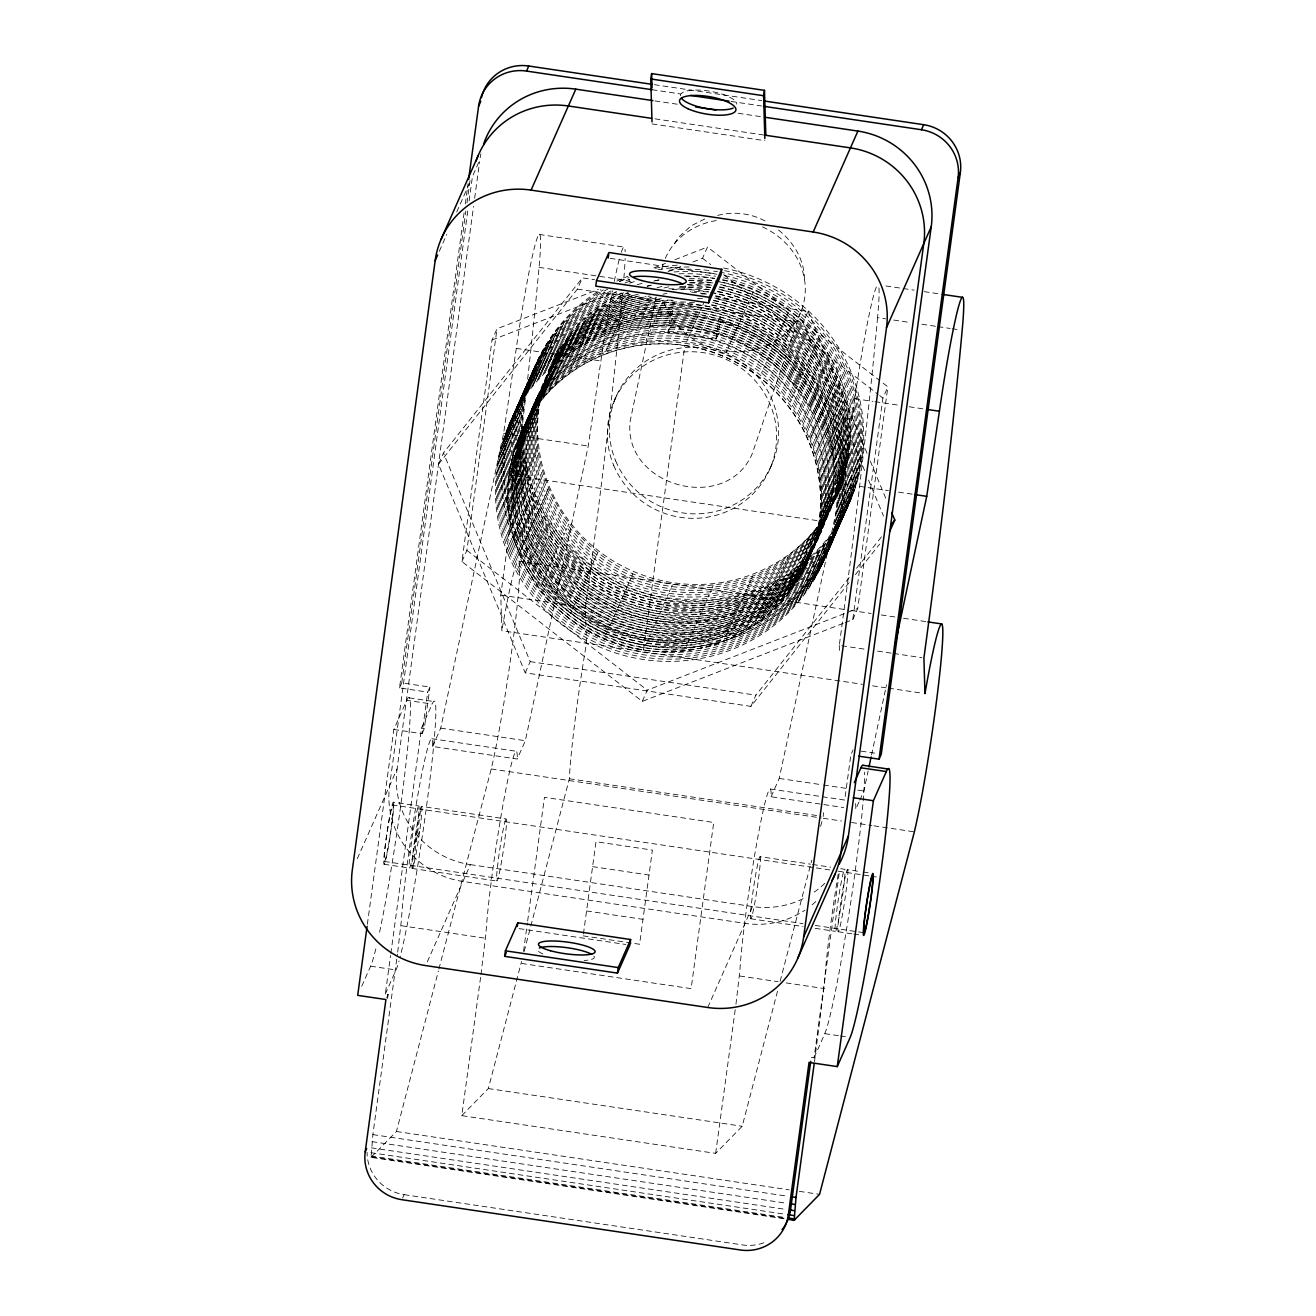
<?xml version="1.0" encoding="UTF-8"?>
<svg xmlns="http://www.w3.org/2000/svg" width="1316" height="1316" viewBox="0 0 1316 1316"><rect width="100%" height="100%" fill="white"/><g stroke="black" fill="none" stroke-linecap="round" stroke-linejoin="round"><path stroke-width="0.75" stroke-dasharray="5 3.75" d="M511.036 510.509L511.118 470.338L521.745 431.73L543.228 395.063C596.214 329.132 696.148 319.689 762.556 370.816C828.669 422.535 843.194 520.396 791.048 587.166L790.044 589.42C746.797 643.08 669.17 661.01 606.018 634.427C555.977 612.055 519.195 564.877 511.036 510.509L512.039 508.272L512.105 468.085L522.748 429.477L543.228 395.063M513.026 506.018L513.092 465.848L523.735 427.239L545.202 390.589C598.204 324.641 698.138 315.198 764.547 366.341C830.659 418.06 845.185 515.905 793.022 582.692L792.035 584.929C748.788 638.589 671.16 656.519 608.008 629.936C557.951 607.564 521.185 560.386 513.026 506.018L514.013 503.781L514.095 463.594L524.739 424.986L545.202 390.589M515.017 501.544L515.082 461.357L525.726 422.749L547.193 386.098C600.178 320.166 700.128 310.708 766.537 361.851C832.65 413.569 847.175 511.414 795.012 578.201L794.025 580.438C750.778 634.098 673.134 652.029 609.999 625.445C559.942 603.073 523.176 555.911 515.017 501.544L516.004 499.29L516.086 459.12L526.713 420.511L547.193 386.098M517.007 497.053L517.073 456.866L527.716 418.258L549.183 381.607C602.169 315.675 702.119 306.217 768.528 357.36C834.64 409.079 849.165 506.94 797.003 573.71L796.015 575.947C752.768 629.624 675.124 647.554 611.989 620.971C561.932 598.599 525.166 551.42 517.007 497.053L517.994 494.8L518.076 454.629L528.703 416.021L549.183 381.607M518.998 492.562L519.063 452.391L529.706 413.783L551.174 377.116C604.159 311.185 704.109 301.742 770.518 352.869C836.614 404.588 851.139 502.449 798.993 569.219L798.006 571.473C754.759 625.133 677.115 643.063 613.98 616.48C563.922 594.108 527.157 546.93 518.998 492.562L519.985 490.325L520.067 450.138L530.693 411.53L551.174 377.116M520.971 488.072L521.054 447.901L531.697 409.292L553.164 372.642C606.15 306.694 706.083 297.251 772.508 348.395C838.605 400.113 853.13 497.958 800.983 564.745L799.98 566.982C756.749 620.642 679.105 638.573 615.97 611.989C565.913 589.617 529.147 542.439 520.971 488.072L521.975 485.834L522.041 445.647L532.684 407.039L553.164 372.642M522.962 483.597L523.044 443.41L533.687 404.802L555.155 368.151C608.14 302.219 708.074 292.761 774.499 343.904C840.595 395.623 855.12 493.467 802.974 560.254L801.97 562.491C758.723 616.151 681.096 634.082 617.961 607.499C567.903 585.126 531.121 537.964 522.962 483.597L523.965 481.343L524.031 441.173L534.674 402.564L555.155 368.151M524.952 479.106L525.035 438.919L535.661 400.311L557.145 363.66C610.13 297.729 710.064 288.27 776.489 339.413C842.585 391.132 857.111 488.993 804.964 555.763L803.961 558C760.714 611.677 683.086 629.607 619.935 603.024C569.894 580.652 533.112 533.474 524.952 479.106L525.956 476.853L526.022 436.682L536.665 398.074L557.145 363.66M711.611 305.246C790.867 319.179 848.557 398.518 838.062 478.267L837.075 480.505C828.883 534.131 791.804 580.422 741.632 600.803C702.744 614.605 660.287 613.634 621.925 598.533C571.884 576.161 535.102 528.983 526.943 474.615C522.814 434.28 533.852 393.912 558.132 361.423L559.135 359.169C592.167 319.689 644.05 296.89 695.572 302.861M838.062 478.267C829.886 531.894 792.808 578.168 742.635 598.566C703.747 612.368 661.29 611.381 622.929 596.28C572.871 573.924 536.106 526.745 527.946 472.378C523.801 432.043 534.855 391.675 559.135 359.169M713.601 300.755C792.857 314.705 850.547 394.027 840.052 473.776L839.049 476.014C830.873 529.641 793.795 575.931 743.622 596.312C704.734 610.114 662.277 609.144 623.916 594.042C573.858 571.67 537.092 524.492 528.933 470.125C524.804 429.789 535.842 389.437 560.123 356.932L561.11 354.695L590.045 326.829L625.429 307.401L664.893 297.761M840.052 473.776C831.876 527.403 794.798 573.694 744.609 594.075C705.738 607.877 663.264 606.89 624.919 591.805C574.862 569.433 538.096 522.255 529.92 467.887C525.791 427.552 536.846 387.184 561.11 354.695M715.591 296.281C794.848 310.214 852.538 389.552 842.043 469.286L841.039 471.523C832.864 525.166 795.785 571.44 745.613 591.822C706.725 605.64 664.267 604.653 625.906 589.552C575.849 567.18 539.083 520.017 530.924 465.65C526.795 425.315 537.833 384.946 562.113 352.441L563.1 350.204L592.019 322.338L627.419 302.927L651.091 297.136M842.043 469.286C833.851 522.913 796.789 569.203 746.6 589.584C707.728 603.386 665.254 602.415 626.91 587.314C576.852 564.942 540.07 517.764 531.911 463.397C527.782 423.061 538.836 382.709 563.1 350.204M717.582 291.79C796.838 305.723 854.528 385.062 844.033 464.795L843.03 467.048C834.854 520.675 797.776 566.966 747.603 587.347C708.715 601.149 666.258 600.162 627.896 585.077C577.839 562.705 541.073 515.527 532.914 461.159C528.785 420.824 539.823 380.456 564.103 347.967L565.09 345.713L594.01 317.847L629.41 298.436L639.28 296.018M844.033 464.795C835.841 518.438 798.763 564.712 748.59 585.094C709.702 598.912 667.245 597.925 628.884 582.824C578.843 560.452 542.06 513.289 533.901 458.906C529.772 418.587 540.81 378.218 565.09 345.713M719.572 287.299C798.828 301.249 856.519 380.571 846.007 460.32L845.02 462.558C836.844 516.185 799.766 562.475 749.594 582.856C710.706 596.658 668.248 595.687 629.887 580.586C579.83 558.214 543.064 511.036 534.905 456.668C530.759 416.333 541.814 375.965 566.094 343.476L567.081 341.222L596 313.373L629.624 294.916M846.007 460.32C837.831 513.947 800.753 560.221 750.581 580.619C711.693 594.421 669.235 593.434 630.874 578.333C580.817 555.977 544.051 508.799 535.892 454.431C531.763 414.096 542.801 373.728 567.081 341.222M616.398 292.037A171.409 167.395 23.9 0 0 562.277 558.872A171.409 167.395 23.9 0 0 837.387 528.456A171.409 167.395 23.9 0 0 715.591 281.081C797.66 294.142 858.739 372.839 847.998 455.83L847.01 458.067C838.835 511.694 801.757 557.984 751.568 578.366C712.696 592.167 670.222 591.197 631.877 576.095C581.82 553.723 545.054 506.545 536.879 452.178C532.75 411.842 543.804 371.49 568.068 338.985L569.071 336.748L597.99 308.882L628.077 292.382M847.998 455.83C839.822 509.457 802.744 555.747 752.571 576.128C713.683 589.93 671.226 588.943 632.864 573.858C582.807 551.486 546.041 504.308 537.882 449.94C533.753 409.605 544.791 369.237 569.071 336.748M790.044 589.42C842.207 522.633 827.682 424.788 761.569 373.07C695.161 321.926 595.21 331.385 542.225 397.317M792.035 584.929C844.181 518.159 829.656 420.298 763.56 368.579C697.135 317.436 597.201 326.894 544.215 392.826M794.025 580.438C846.172 513.668 831.646 415.807 765.55 364.088C699.125 312.961 599.191 322.404 546.206 388.335M796.015 575.947C848.162 509.177 833.637 411.316 767.541 359.597C701.115 308.47 601.182 317.913 548.196 383.861M798.006 571.473C850.152 504.686 835.627 406.841 769.515 355.123C703.106 303.98 603.172 313.438 550.187 379.37M799.98 566.982C852.143 500.212 837.618 402.351 771.505 350.632C705.096 299.489 605.163 308.947 552.161 374.879M801.97 562.491C854.133 495.721 839.608 397.86 773.495 346.141C707.087 295.014 607.137 304.457 554.151 370.388M803.961 558C836.992 514.951 844.675 456.126 824.655 405.805C807.695 368.167 777.608 338.163 740.168 320.89L741.155 318.653M837.075 480.505C845.826 412.122 805.047 343.641 742.158 316.416C679.007 289.833 601.379 307.763 558.132 361.423M839.049 476.014C849.56 396.281 791.87 316.942 712.614 303.009M841.039 471.523C851.551 391.79 793.861 312.451 714.588 298.518M843.03 467.048C853.689 386.411 794.716 306.941 714.621 293.468M845.02 462.558C855.515 382.824 797.841 303.486 718.569 289.553M847.01 458.067C857.506 378.334 799.815 298.995 720.559 285.062M784.073 1218.748L371.063 1157.389L372.872 1134.606L397.432 954.116M397.695 952.093L401.446 919.868A99.983 5.84 -81.5 0 1 418.027 793.992A99.983 5.84 -81.5 0 1 432.668 743.672L432.602 746.468L517.221 759.036L525.347 740.711L588.236 446.042L600.902 360.962A105.806 6.185 -81.5 0 1 612.45 290.737M480.982 974.58L486.065 932.435A99.983 5.84 -81.5 0 1 502.663 806.576A99.983 5.84 -81.5 0 1 517.303 756.239L517.221 759.036M735.957 1004.24L739.937 970.155A99.983 5.84 -81.5 0 1 756.535 844.296A99.983 5.84 -81.5 0 1 771.176 793.959L771.094 796.756L843.638 807.53M814.489 1061.601L824.573 982.723A99.983 5.84 -81.5 0 1 838.457 872.607M524.163 951.517L569.351 778.759L569.91 769.186A116.68 6.827 -81.5 0 1 586.459 643.31L585.406 607.679A692.71 40.5 -81.5 0 0 622.435 293.353M823.224 816.479L823.454 812.646M367.361 924.309L393.846 729.475L406.776 700.309L432.158 704.076A137.127 8.011 -81.5 0 1 428.49 791.311A137.127 8.011 -81.5 0 1 400.146 956.847M399.505 687.923L401.742 682.872L429.937 687.067L427.716 692.117L399.505 687.923L464.203 212.057M465.305 203.931L468.068 183.598M401.742 682.872L465.88 211.086M466.983 202.944L470.026 180.572M467.756 211.021L389.602 785.8A85.705 83.698 23.9 0 0 462.936 881.457L745.02 923.371A85.705 83.698 23.9 0 0 804.899 910.211M469.138 200.871L472.444 176.492L479.896 159.664M357.294 858.706L397.07 768.972L473.546 206.382M474.648 198.255L479.616 161.703M387.595 998.548L388.154 994.485L385.325 994.073L390.572 955.515M390.852 953.475L421.482 728.192L432.158 704.076M393.846 729.475L422.058 733.654L427.716 692.117M422.058 733.654L424.295 728.62L429.937 687.067M412.763 867.902L420.906 808.008M843.211 623.356L642.29 701.395L461.916 561.57L492.036 340.005L497.004 328.786L598.418 289.405M461.916 561.57L466.884 550.351L497.004 328.786M777.509 991.228L742.191 1126.266L715.657 1153.375L461.784 1115.655L480.702 976.587M523.521 951.336L527.371 922.977M527.65 920.937L544.462 797.332L713.716 822.467L691.114 988.645L521.86 963.493M583.432 933.965L595.984 841.714L652.391 850.087L639.592 944.263L633.555 943.358M715.97 339.38L718.552 320.314L720.79 315.264L718.207 334.33L715.97 339.38L668.002 332.241L670.601 313.192L672.838 308.141L652.654 307.763A171.409 167.395 23.9 0 0 523.044 549.496A171.409 167.395 23.9 0 0 800.325 590.687A171.409 167.395 23.9 0 0 740.266 320.775C677.033 294.439 599.422 312.155 556.142 365.914M668.002 332.241L670.239 327.207L672.838 308.141M643.458 650.055L684.846 345.647A156.999 153.33 23.9 0 0 519.54 554.003A156.999 153.33 23.9 0 0 788.054 593.894A156.999 153.33 23.9 0 0 684.846 345.647M715.657 1153.375L735.677 1006.247M845.119 622.616L852.784 619.639L882.904 398.074L887.872 386.871L881.375 381.821M852.784 619.639L857.752 608.436L887.872 386.871M845.185 796.525L850.827 754.989L853.064 749.939M811.281 1057.357L814.094 1057.784L839.476 871.06M432.602 746.468L440.712 728.143L503.6 433.457L516.283 348.395A105.806 6.185 -81.5 0 1 535.447 243.641A105.806 6.185 -81.5 0 1 539.05 267.362A692.71 40.5 -81.5 0 1 500.787 595.095L501.824 630.726L862.49 684.32M771.094 796.756L779.22 778.43L842.108 483.762L854.775 398.682A105.806 6.185 -81.5 0 1 877.821 284.75M656.174 296.988L630.183 420.988C622.402 486.278 725.774 514.408 752.078 454.102L800.391 312.928M859.792 800.177L863.839 791.015L868.132 770.962M871.554 754.923L886.523 684.764M371.063 1157.389L396.429 1131.497L438.392 971.027M438.902 969.053L491.23 768.972A114.196 6.679 -81.5 0 0 518.849 587.15A114.196 6.679 -81.5 0 0 501.824 630.726M461.784 1115.655L488.318 1088.546L521.564 961.453M780.108 981.292L811.791 860.17M820.625 826.399L822.187 820.444M439.314 251.274L446.766 234.445M456.701 212.008L470.783 180.226M849.05 582.675L750.91 706.379L525.249 672.854L438.491 464.203L443.476 452.984L582.396 277.873L594.585 279.683M508.502 426.071L509.489 423.818M510.493 421.581L511.48 419.343M512.483 417.09L513.47 414.853M514.457 412.599L515.461 410.362M516.448 408.125L517.451 405.871M518.438 403.634L519.442 401.396M520.429 399.143L521.416 396.906M522.419 394.652L523.406 392.415M524.41 390.178L525.397 387.924M526.4 385.687L527.387 383.45M528.39 381.196L529.377 378.959M530.364 376.705L531.368 374.468M532.355 372.231L533.358 369.977M534.345 367.74L535.349 365.503M514.77 412.533L517.007 407.483M438.491 464.203L577.411 289.092L582.396 277.873M519.754 436.205L549.578 368.908M527.913 418.143L532.881 406.924M511.118 470.338L512.105 468.085M513.092 465.848L514.095 463.594M515.082 461.357L516.086 459.12M517.073 456.866L518.076 454.629M519.063 452.391L520.067 450.138M521.054 447.901L522.041 445.647M523.044 443.41L524.031 441.173M525.035 438.919L526.022 436.682M527.025 434.445L528.012 432.191M528.999 429.954L530.003 427.7M530.99 425.463L531.993 423.226M532.98 420.972L533.983 418.735M534.97 416.498L535.957 414.244M536.961 412.007L537.948 409.769M571.144 369.451L572.147 367.213M573.134 364.96L574.138 362.723M575.125 360.485L576.128 358.232M577.115 355.994L578.102 353.741M579.106 351.504L580.093 349.266M581.096 347.013L582.083 344.776M583.087 342.538L584.074 340.285M585.061 338.048L586.064 335.794M587.051 333.557L588.055 331.319M560.123 356.932L589.042 329.066L590.045 326.829M562.113 352.441L591.032 324.591L592.019 322.338M564.103 347.967L593.023 320.101L594.01 317.847M566.094 343.476L595.013 315.61L596 313.373M568.068 338.985L597.003 311.119L597.99 308.882M526.943 474.615L527.946 472.378M528.933 470.125L529.92 467.887M530.924 465.65L531.911 463.397M532.914 461.159L533.901 458.906M534.905 456.668L535.892 454.431M536.879 452.178L537.882 449.94M606.544 350.04L607.531 347.786M608.535 345.549L609.522 343.295M610.525 341.058L611.512 338.821M612.516 336.567L613.503 334.33M614.49 332.093L615.493 329.839M616.48 327.602L617.484 325.348M618.471 323.111L619.474 320.874M620.461 318.62L621.465 316.383M622.452 314.146L623.439 311.892M589.042 329.066L624.442 309.655L625.429 307.401M591.032 324.591L626.432 305.164L627.419 302.927M593.023 320.101L628.423 300.673L629.41 298.436M595.013 315.61L630.397 296.199L631.4 293.945M521.531 549.529L522.534 547.275L512.039 508.272M523.521 545.038L524.525 542.784L514.013 503.781M525.512 540.547L526.499 538.31L516.004 499.29M527.502 536.056L528.489 533.819L517.994 494.8M529.493 531.582L530.48 529.328L519.985 490.325M531.483 527.091L532.47 524.837A157.114 153.446 23.9 0 1 698.089 316.284A157.114 153.446 23.9 0 1 801.378 564.729A157.114 153.446 23.9 0 1 532.667 524.804L521.975 485.834M533.457 522.6L534.461 520.363L523.965 481.343M535.447 518.109L536.451 515.872L525.956 476.853M537.438 513.635L538.441 511.381M539.428 509.144L540.415 506.89M541.419 504.653L542.406 502.416M543.409 500.162L544.396 497.925M545.4 495.688L546.387 493.434M547.374 491.197L548.377 488.943M414.178 843.605L419.639 831.268M613.848 401.676L615.839 397.185M646.008 340.383L646.995 338.146M647.982 335.893L648.985 333.655M649.972 331.402L650.976 329.164M651.963 326.927L652.966 324.674M653.953 322.436L654.94 320.199M655.944 317.946L656.931 315.708M657.934 313.455L658.921 311.218M659.925 308.98L660.912 306.727M661.915 304.49L662.902 302.252M361.736 986.243L370.635 966.191A137.127 8.011 -81.5 0 0 376.573 945.76M541.879 584.699L542.883 582.462L522.534 547.275M543.87 580.224L544.873 577.971L524.525 542.784M545.86 575.734L546.864 573.48L526.499 538.31M547.851 571.243L548.838 569.005L528.489 533.819M549.841 566.752L550.828 564.515L530.48 529.328M551.832 562.277L552.819 560.024L532.47 524.837M553.822 557.787L554.809 555.533L534.461 520.363M555.796 553.296L556.8 551.059L536.451 515.872M557.787 548.805L558.79 546.568M559.777 544.33L560.78 542.077M561.768 539.84L562.755 537.586M563.758 535.349L564.745 533.112M565.748 530.858L566.735 528.621M567.739 526.384L568.726 524.13M692.956 261.983L702.53 258.265L707.498 247.046L879.746 380.571M525.249 672.854L530.216 661.635L443.476 452.984M385.325 994.073L396.017 969.958A137.127 8.011 -81.5 0 0 399.028 960.96M386.657 997.857L388.154 994.485M686.837 341.157L687.824 338.919M688.811 336.666L689.814 334.429M690.801 332.191L691.805 329.938M692.792 327.7L693.795 325.447M694.782 323.21L695.769 320.972M696.773 318.719L697.76 316.482M698.763 314.244L699.75 311.991M700.754 309.754L701.741 307.5M702.728 305.263L703.731 303.025M570.7 613.667L571.703 611.414L542.883 582.462M572.69 609.176L573.694 606.939L544.873 577.971M574.681 604.686L575.668 602.448L546.864 573.48M576.671 600.195L577.658 597.957L548.838 569.005M578.662 595.72L579.649 593.467L550.828 564.515M580.652 591.229L581.639 588.992L552.819 560.024M582.626 586.739L583.63 584.501L554.809 555.533M584.617 582.264L585.62 580.011L556.8 551.059M586.607 577.773L587.61 575.52M588.597 573.283L589.584 571.045M590.588 568.792L591.575 566.554M592.578 564.317L593.565 562.064M594.569 559.826L595.556 557.573M596.543 555.336L597.546 553.098M427.305 961.848L470.388 864.628A85.705 83.698 23.9 0 1 397.07 768.972M726.251 352.31L727.238 350.056M728.241 347.819L729.229 345.582M730.232 343.328L731.219 341.091M732.206 338.837L733.209 336.6M734.196 334.363L735.2 332.109M736.187 329.872L737.19 327.635M738.177 325.381L739.164 323.144M742.158 316.416L743.145 314.162M744.149 311.925L745.136 309.688M746.123 307.434L747.126 305.197M748.113 302.943L749.117 300.706M750.104 298.469L751.107 296.215M752.094 293.978L753.081 291.741M606.018 634.427L607.021 632.173C670.157 658.773 747.801 640.826 791.048 587.166M608.008 629.936L609.012 627.699C672.147 654.282 749.791 636.352 793.022 582.692A157.114 153.446 23.9 0 0 689.847 334.182A157.114 153.446 23.9 0 0 524.426 542.718A157.114 153.446 23.9 0 0 793.137 582.643M609.999 625.445L611.002 623.208C674.137 649.791 751.765 631.861 795.012 578.201M611.989 620.971L612.976 618.717C676.128 645.301 753.755 627.37 797.003 573.71M613.98 616.48L614.967 614.227C678.118 640.826 755.746 622.879 798.993 569.219M615.97 611.989L616.957 609.752C680.092 636.335 757.736 618.405 800.983 564.745M617.961 607.499L618.948 605.261C682.083 631.845 759.727 613.914 802.974 560.254M619.935 603.024L620.938 600.77C684.073 627.354 761.717 609.423 804.964 555.763M621.925 598.533L622.929 596.28M623.916 594.042L624.919 591.805M625.906 589.552L626.91 587.314M627.896 585.077L628.884 582.824M629.887 580.586L630.874 578.333M631.877 576.095L632.864 573.858M761.569 373.07L762.556 370.816M763.56 368.579L764.547 366.341M765.55 364.088L766.537 361.851M767.541 359.597L768.528 357.36M769.515 355.123L770.518 352.869M771.505 350.632L772.508 348.395M773.495 346.141L774.499 343.904M775.486 341.666L776.489 339.413M777.476 337.176L778.463 334.922M779.467 332.685L780.454 330.448M781.457 328.194L782.444 325.957M783.448 323.72L784.435 321.466M785.422 319.229L786.425 316.975M787.412 314.738L788.416 312.501M645.449 645.564L646.436 643.327M647.439 641.089L648.426 638.836M649.413 636.599L650.417 634.361M651.404 632.108L652.407 629.87M653.394 627.617L654.397 625.38M655.384 623.142L656.371 620.889M657.375 618.652L658.362 616.414M659.365 614.161L660.352 611.924M661.356 609.67L662.343 607.433M663.33 605.195L664.333 602.942M665.32 600.705L666.324 598.467M667.311 596.214L668.314 593.977M669.301 591.723L670.288 589.486M671.292 587.249L672.279 584.995M402.614 1198.021L404.111 1194.648A42.852 41.849 23.9 0 1 367.065 1152.29M864.596 470.569L803.089 322.617L808.057 311.399L716.562 297.811M642.29 701.395L647.258 690.176L857.752 608.436M790.39 402.022L791.377 399.784M792.38 397.531L793.367 395.294M794.37 393.056L795.357 390.803M796.345 388.565L797.348 386.328M798.335 384.075L799.338 381.837M800.325 379.584L801.329 377.347M802.316 375.109L803.319 372.856M804.306 370.619L805.293 368.381M806.297 366.128L807.284 363.89M808.287 361.637L809.274 359.4M810.278 357.162L811.265 354.909M812.252 352.672L813.255 350.434M814.242 348.181L815.246 345.944M816.233 343.69L817.236 341.453M686.278 646.353L687.265 644.1M688.268 641.863L689.255 639.609M690.242 637.372L691.245 635.135M692.232 632.881L693.236 630.644M694.223 628.406L695.226 626.153M696.213 623.916L697.2 621.662M698.204 619.425L699.191 617.188M700.194 614.934L701.181 612.697M702.185 610.46L703.172 608.206M704.159 605.969L705.162 603.715M706.149 601.478L707.153 599.241M708.14 596.987L709.143 594.75M710.13 592.513L711.117 590.259M712.12 588.022L713.107 585.768M770.123 468.397L772.114 463.906M810.738 437.208L811.725 434.971M812.729 432.717L813.716 430.48M814.719 428.226L815.706 425.989M816.71 423.752L817.697 421.498M818.684 419.261L819.687 417.024M820.674 414.77L821.678 412.533M822.665 410.279L823.668 408.042M824.655 405.805L825.642 403.551M826.645 401.314L827.632 399.077M828.636 396.823L829.623 394.586M830.626 392.332L831.613 390.095M832.617 387.858L833.604 385.604M834.591 383.367L835.594 381.13M836.581 378.876L837.585 376.639M725.725 636.697L726.728 634.46M727.715 632.206L728.719 629.969M729.706 627.716L730.693 625.478M731.696 623.241L732.683 620.987M733.686 618.75L734.673 616.513M735.677 614.259L736.664 612.022M737.651 609.769L738.654 607.531M739.641 605.294L740.645 603.041M741.632 600.803L742.635 598.566M743.622 596.312L744.609 594.075M745.613 591.822L746.6 589.584M747.603 587.347L748.59 585.094M749.594 582.856L750.581 580.619M751.568 578.366L752.571 576.128M821.233 476.211L822.237 473.974M823.224 471.737L824.211 469.483M825.214 467.246L826.201 465.009M827.205 462.755L828.192 460.518M829.195 458.264L830.182 456.027M831.169 453.79L832.173 451.536M833.16 449.299L834.163 447.062M835.15 444.808L836.154 442.571M837.14 440.317L838.128 438.08M839.131 435.843L840.118 433.589M841.121 431.352L842.108 429.115M843.112 426.861L844.099 424.624M845.086 422.37L846.089 420.133M847.076 417.896L848.08 415.642M761.125 617.27L762.112 615.033M763.115 612.795L764.102 610.542M765.106 608.305L766.093 606.067M767.08 603.814L768.083 601.577M769.07 599.323L770.074 597.086M771.061 594.848L772.064 592.595M773.051 590.358L774.055 588.12M775.042 585.867L776.029 583.63M777.032 581.376L778.019 579.139M779.023 576.901L780.01 574.648M781.013 572.411L782 570.173M782.987 567.92L783.991 565.683M784.978 563.429L785.981 561.192M786.968 558.955L787.971 556.701M821.168 516.398L822.155 514.161M823.142 511.908L824.145 509.67M825.132 507.417L826.135 505.18M827.122 502.942L828.126 500.689M829.113 498.451L830.116 496.214M831.103 493.961L832.09 491.723M833.094 489.47L834.081 487.233M835.084 484.995L836.071 482.742M805.951 553.526L806.938 551.272M807.942 549.035L808.929 546.798M809.932 544.544L810.919 542.307M811.923 540.053L812.91 537.816M813.897 535.579L814.9 533.325M815.887 531.088L816.891 528.851M808.534 559.497L838.358 492.2M816.907 541.518L821.875 530.299M750.91 706.379L755.878 695.161L850.202 576.276M823.767 560.665L824.77 558.412M825.757 556.175L826.761 553.937M827.748 551.684L828.751 549.446M829.738 547.209L830.725 544.956M831.728 542.718L832.715 540.465M833.719 538.228L834.706 535.99M835.709 533.737L836.696 531.5M837.683 529.262L838.687 527.009M839.674 524.771L840.677 522.518M841.664 520.281L842.668 518.043M843.655 515.79L844.642 513.553M845.645 511.315L846.632 509.062M847.636 506.825L848.623 504.571M849.626 502.334L850.613 500.096M830.051 547.127L832.288 542.077M707.745 1007.497L752.472 906.543A85.705 83.698 23.9 0 0 805.441 897.512M858.97 802.003L855.729 809.324L855.795 806.543A99.983 5.84 -81.5 0 0 855.4 802.497M814.094 1057.784L824.787 1033.669A137.127 8.011 -81.5 0 0 849.708 909.126A137.127 8.011 -81.5 0 0 864.48 772.13M674.351 243.789L678.53 237.242L691.147 225.842L705.031 218.834M856.568 568.232L882.065 536.106M855.416 574.631L879.631 544.117M597.003 311.119L628.851 293.649M619.474 281.229L629.048 277.512M653.92 267.855L665.403 263.397M674.976 259.68L707.498 247.046M492.036 340.005L616.414 291.708M668.084 271.639L681.474 266.441M647.192 286.082L651.14 285.128M657.046 287.678L662.968 286.23M630.397 296.199L638.293 294.258M663.938 287.99L669.86 286.543M628.423 300.673L646.172 296.33M662.935 294.241L666.883 293.271M626.432 305.164L656.026 297.926M624.442 309.655L663.889 299.999L672.065 300.163M717.631 215.429C733.983 210.971 752.341 213.422 766.932 222.042M689.173 280.127L713.667 280.588M690.226 282.397L712.68 282.825M687.182 284.601L711.676 285.079M680.059 286.74L710.689 287.316M668.873 288.78L709.702 289.553L708.699 291.807L690.324 291.461M701.576 293.929L707.712 294.044M697.546 298.387L703.682 298.502M670.601 313.192L650.417 312.813A171.409 167.395 23.9 0 0 520.807 554.546A171.409 167.395 23.9 0 0 798.088 595.737A171.409 167.395 23.9 0 0 738.029 325.825L718.552 320.314M654.332 84.668L761.668 100.608M652.094 89.718L680.454 93.93M731.087 101.447L761.454 105.954M654.973 100.921L677.296 104.227M738.177 113.275L762.523 116.894M655.006 118.851L765.83 135.318M652.094 123.918L764.925 140.68M539.313 234.462L623.932 247.03M885.882 285.95L914.077 290.145M924.161 291.642L940.282 294.027M610.196 258.364L716.99 274.238M539.05 267.362L623.685 279.946A105.806 6.185 -81.5 0 0 625.149 258.446M878.94 287.957A105.806 6.185 -81.5 0 1 877.558 317.649L885.619 318.85M893.679 320.051L909.8 322.453M921.891 324.246L935.989 326.335M937.995 326.631L950.086 328.441M952.11 328.737L958.147 329.625M577.411 289.092L803.089 322.617M670.239 327.207L718.207 334.33M516.283 348.395L600.902 360.962M854.775 398.682L872.919 401.38M874.926 401.676L899.108 405.262M909.175 406.759L925.296 409.161M503.6 433.457L588.236 446.042M842.108 483.762L888.448 490.638M898.532 492.135L912.63 494.224M509.127 474.813L819.177 520.889M518.849 561.11L848.853 610.147M850.876 610.443L871.126 613.453M881.243 614.95L895.423 617.056M903.516 618.257L925.79 621.58M500.787 595.095L585.406 607.679M877.558 317.649A692.71 40.5 -81.5 0 1 839.279 645.399L865.467 649.281M877.558 651.091L891.672 653.18M893.679 653.476L921.891 657.671M872.574 685.817L886.671 687.906M888.695 688.202L922.944 693.302M530.216 661.635L755.878 695.161M861.125 751.14L877.246 753.525M409.243 697.875L434.642 701.642M440.712 728.143L525.347 740.711M779.22 778.43L821.529 784.714M823.553 785.027L847.734 788.613M857.802 790.11L863.839 791.015M421.482 728.192L424.295 728.62M431.895 738.72L516.514 751.304M770.386 789.024L844.938 800.095M569.351 778.759L821.184 816.167M491.23 768.972L821.233 817.993M823.257 818.305L841.483 821.003M851.6 822.516L871.85 825.527M873.873 825.823L914.357 831.844M393.418 802.217A31.42 1.842 -81.5 0 1 387.71 850.432A31.42 1.842 -81.5 0 1 384.996 847.093A31.42 1.842 -81.5 0 1 393.418 802.217L418.801 806.001A31.42 1.842 -81.5 0 1 413.092 854.199A31.42 1.842 -81.5 0 1 410.378 850.86A31.42 1.842 -81.5 0 1 418.801 806.001M421.614 806.412A31.42 1.842 -81.5 0 1 415.922 854.61A31.42 1.842 -81.5 0 1 413.191 851.288A31.42 1.842 -81.5 0 1 421.614 806.412L506.249 818.98A31.42 1.842 -81.5 0 1 500.541 867.195A31.42 1.842 -81.5 0 1 497.826 863.855A31.42 1.842 -81.5 0 1 506.249 818.98M760.122 856.7A31.42 1.842 -81.5 0 1 754.413 904.915A31.42 1.842 -81.5 0 1 751.699 901.575A31.42 1.842 -81.5 0 1 760.122 856.7L810.491 864.184M812.515 864.48L830.643 867.178M840.71 868.675L844.74 869.284A31.42 1.842 -81.5 0 1 839.049 917.482A31.42 1.842 -81.5 0 1 836.318 914.143A31.42 1.842 -81.5 0 1 844.74 869.284M847.57 869.695A31.42 1.842 -81.5 0 1 841.862 917.894A31.42 1.842 -81.5 0 1 839.147 914.571A31.42 1.842 -81.5 0 1 847.57 869.695L861.24 871.735M863.197 872.014L870.995 873.182M392.974 805.047A28.574 1.678 -81.5 0 1 387.792 848.869A28.574 1.678 -81.5 0 1 385.325 845.826A28.574 1.678 -81.5 0 1 392.974 805.047L829.853 869.942M837.979 871.159L876.275 876.999M592.595 866.635L649.002 875.025M470.388 864.628L752.472 906.543M384.42 861.454L803.007 923.635M815.196 925.444L863.97 932.699M383.992 864.267L409.375 868.034M412.204 868.461L496.823 881.029M750.696 918.749L803.089 926.53M815.18 928.339L835.331 931.333M838.144 931.744L851.814 933.784M853.771 934.064L859.628 934.936M586.574 910.952L642.981 919.341M583.185 935.873L631.532 943.062M519.08 928.602L625.857 944.477M401.281 925.724L485.917 938.292M739.789 976.011L778.069 981.703M786.129 982.904L824.408 988.596M370.635 966.191L396.017 969.958M824.787 1033.669L838.457 1035.692M840.414 1035.988L846.27 1036.86M488.318 1088.546L742.191 1126.266M396.429 1131.497L789.189 1189.845M799.305 1191.342L819.555 1194.352M372.872 1134.606L787.906 1196.277M371.984 1141.646L787.001 1203.301M371.309 1147.815L786.343 1209.47M370.931 1152.701L785.948 1214.355M370.849 1155.958L783.842 1217.333M371.589 1156.879L784.583 1218.238M404.111 1194.648L742.602 1244.936A42.852 41.849 23.9 0 0 764.514 1242.518M585.62 580.011L620.938 600.77M583.63 584.501L618.948 605.261M581.639 588.992L616.957 609.752M579.649 593.467L614.967 614.227M577.658 597.957L612.976 618.717M575.668 602.448L611.002 623.208M573.694 606.939L609.012 627.699M571.703 611.414L607.021 632.173M702.53 258.265L710.656 264.565M723.652 274.633L878.019 394.306M879.647 395.557L882.904 398.074M466.884 550.351L647.258 690.176M778.562 230.07C793.384 241.914 804.454 259.844 804.438 279.14M808.057 311.399L867.195 453.658M870.353 461.242L886.918 501.067M868.544 480.044L883.53 516.086M839.279 645.399L839.46 651.338M480.192 157.706A85.705 83.698 23.9 0 1 480.916 153.791M815.854 901.526A85.705 83.698 23.9 0 1 811.314 905.49M824.754 883.316A85.705 83.698 23.9 0 1 812.35 893.383M406.776 700.309A137.127 8.011 -81.5 0 1 404.9 772.837A137.127 8.011 -81.5 0 1 379.008 934.919M621.251 252.31A105.806 6.185 -81.5 0 1 625.149 251.701M614.276 281.41A105.806 6.185 -81.5 0 1 620.083 256.209M762.507 226.911A72.956 65.603 15.4 0 1 780.026 338.163A72.956 65.603 15.4 0 1 662.984 299.851M661.734 269.352A72.956 65.603 15.4 0 1 663.248 263.809M665.254 258.462A72.956 65.603 15.4 0 1 718.026 220.298M719.572 272.099A171.409 167.395 23.9 0 1 843.556 515.379A171.409 167.395 23.9 0 1 572.937 556.668A171.409 167.395 23.9 0 1 607.663 289.175M625.923 280.801A171.409 167.395 23.9 0 1 629.673 279.387M669.005 270.257A171.409 167.395 23.9 0 1 711.578 270.816M713.585 271.112A171.409 167.395 23.9 0 1 717.565 271.754M724.557 275.554A171.409 167.395 23.9 0 1 840.694 521.136A171.409 167.395 23.9 0 1 570.486 557.49A171.409 167.395 23.9 0 1 606.66 291.412M624.935 283.039A171.409 167.395 23.9 0 1 632.47 280.308M674.022 271.951A171.409 167.395 23.9 0 1 716.578 273.991M723.553 267.987A171.409 167.395 23.9 0 1 846.451 509.095A171.409 167.395 23.9 0 1 579.435 556.339A171.409 167.395 23.9 0 1 600.886 289.701M616.859 281.065A171.409 167.395 23.9 0 1 627.913 276.311M655.023 268.299A171.409 167.395 23.9 0 1 679.023 265.075M724.557 270.635A171.409 167.395 23.9 0 1 844.247 513.701A171.409 167.395 23.9 0 1 575.931 556.29A171.409 167.395 23.9 0 1 603.353 289.882M619.523 281.624A171.409 167.395 23.9 0 1 626.926 278.548M658.016 269.764A171.409 167.395 23.9 0 1 690.242 266.984M722.698 279.749A156.999 153.33 23.9 0 1 832.255 504.818A156.999 153.33 23.9 0 1 583.169 537.273A156.999 153.33 23.9 0 1 621.432 292.942M653.772 281.114A156.999 153.33 23.9 0 1 659.76 279.765M686.031 276.689A156.999 153.33 23.9 0 1 714.67 278.35M723.57 277.808A171.409 167.395 23.9 0 1 838.72 525.133A171.409 167.395 23.9 0 1 566.604 556.832A171.409 167.395 23.9 0 1 611.068 290.902M629.574 283.203A171.409 167.395 23.9 0 1 635.332 281.328M679.105 273.843A171.409 167.395 23.9 0 1 715.575 276.228M722.566 280.045A171.409 167.395 23.9 0 1 837.075 528.522A171.409 167.395 23.9 0 1 563.741 557.112A171.409 167.395 23.9 0 1 613.717 291.428M684.221 275.949A171.409 167.395 23.9 0 1 714.588 278.482M637.224 284.667A171.409 167.395 23.9 0 1 643.113 283.104M655.055 280.637A171.409 167.395 23.9 0 1 659.036 279.995M689.37 278.268A171.409 167.395 23.9 0 1 713.585 280.719M720.576 284.536A171.409 167.395 23.9 0 1 833.752 535.299A171.409 167.395 23.9 0 1 558.116 557.622A171.409 167.395 23.9 0 1 619.096 292.744M688.367 280.505A171.409 167.395 23.9 0 1 712.598 282.956M719.589 286.773A171.409 167.395 23.9 0 1 831.745 539.231A171.409 167.395 23.9 0 1 554.48 556.816A171.409 167.395 23.9 0 1 623.702 292.859M647.077 286.246A171.409 167.395 23.9 0 1 651.058 285.473M689.42 282.825A171.409 167.395 23.9 0 1 711.611 285.21M718.602 289.01A171.409 167.395 23.9 0 1 829.705 543.163A171.409 167.395 23.9 0 1 550.91 555.928A171.409 167.395 23.9 0 1 628.423 293.139M688.416 285.079A171.409 167.395 23.9 0 1 710.607 287.447M717.598 291.264A171.409 167.395 23.9 0 1 827.994 546.535A171.409 167.395 23.9 0 1 548.229 556.059A171.409 167.395 23.9 0 1 631.302 294.192M679.253 287.168A171.409 167.395 23.9 0 1 709.62 289.685M710.624 292.284A171.409 167.395 23.9 0 1 827.698 547.67A171.409 167.395 23.9 0 1 545.169 555.582A171.409 167.395 23.9 0 1 638.145 294.323M672.147 289.536A171.409 167.395 23.9 0 1 708.617 291.938M715.608 295.755A171.409 167.395 23.9 0 1 824.178 553.822A171.409 167.395 23.9 0 1 542.176 555.105A171.409 167.395 23.9 0 1 639.132 296.1M691.558 292.168A171.409 167.395 23.9 0 1 707.63 294.175M714.621 297.992A171.409 167.395 23.9 0 1 820.921 559.366A171.409 167.395 23.9 0 1 536.599 550.631A171.409 167.395 23.9 0 1 650.088 296.001M713.617 300.229A171.409 167.395 23.9 0 1 819.161 562.689A171.409 167.395 23.9 0 1 534.164 550.598A171.409 167.395 23.9 0 1 653.081 297.663M712.63 302.483A171.409 167.395 23.9 0 1 816.216 567.591A171.409 167.395 23.9 0 1 529.723 547.111A171.409 167.395 23.9 0 1 662.096 298.864M711.627 304.72A171.409 167.395 23.9 0 1 812.795 573.003A171.409 167.395 23.9 0 1 524.87 542.225A171.409 167.395 23.9 0 1 673.298 300.624M680.388 95.772A28.574 8.834 9.5 0 1 708.321 90.968A28.574 8.834 9.5 0 1 736.812 104.161M685.027 285.868A28.574 5.906 7.7 0 1 680.323 289.717M631.466 282.446A28.574 5.906 7.7 0 1 628.933 279.091M593.911 956.107A28.574 5.906 7.7 0 1 584.205 960.45M542.817 953.903A28.574 5.906 7.7 0 1 537.816 949.33M519.442 553.937A157.114 153.446 23.9 0 0 788.169 593.861A157.114 153.446 23.9 0 0 684.879 345.401A157.114 153.446 23.9 0 0 519.442 553.937M527.683 536.023A157.114 153.446 23.9 0 0 796.41 575.947A157.114 153.446 23.9 0 0 693.121 327.503A157.114 153.446 23.9 0 0 527.683 536.023M520.544 551.766A156.999 153.33 23.9 0 0 789.057 591.657A156.999 153.33 23.9 0 0 685.833 343.394A156.999 153.33 23.9 0 0 520.544 551.766M511.25 547.95A171.409 167.395 23.9 0 0 804.405 591.493A171.409 167.395 23.9 0 0 691.706 320.462A171.409 167.395 23.9 0 0 511.25 547.95M510.246 550.187A171.409 167.395 23.9 0 0 803.402 593.746A171.409 167.395 23.9 0 0 690.719 322.7A171.409 167.395 23.9 0 0 510.246 550.187M513.24 543.459A171.409 167.395 23.9 0 0 806.379 587.018A171.409 167.395 23.9 0 0 693.697 315.972A171.409 167.395 23.9 0 0 513.24 543.459M512.237 545.696A171.409 167.395 23.9 0 0 805.392 589.255A171.409 167.395 23.9 0 0 692.71 318.209A171.409 167.395 23.9 0 0 512.237 545.696M613.733 465.42A84.964 82.974 23.9 0 0 759.036 487.019A84.964 82.974 23.9 0 0 703.188 352.672A84.964 82.974 23.9 0 0 613.733 465.42M615.724 460.945A84.964 82.974 23.9 0 0 761.026 482.528A84.964 82.974 23.9 0 0 705.162 348.181A84.964 82.974 23.9 0 0 615.724 460.945M518.208 532.24A171.409 167.395 23.9 0 0 811.363 575.799A171.409 167.395 23.9 0 0 698.664 304.753A171.409 167.395 23.9 0 0 518.208 532.24M515.23 538.968A171.409 167.395 23.9 0 0 808.369 582.527A171.409 167.395 23.9 0 0 695.687 311.481A171.409 167.395 23.9 0 0 515.23 538.968M514.227 541.221A171.409 167.395 23.9 0 0 807.382 584.765A171.409 167.395 23.9 0 0 694.7 313.734A171.409 167.395 23.9 0 0 514.227 541.221M517.204 534.477A171.409 167.395 23.9 0 0 810.36 578.037A171.409 167.395 23.9 0 0 697.677 307.006A171.409 167.395 23.9 0 0 517.204 534.477M516.217 536.731A171.409 167.395 23.9 0 0 809.373 580.274A171.409 167.395 23.9 0 0 696.674 309.244A171.409 167.395 23.9 0 0 516.217 536.731M509.259 552.424A171.409 167.395 23.9 0 0 802.415 595.984A171.409 167.395 23.9 0 0 689.716 324.953A171.409 167.395 23.9 0 0 509.259 552.424M508.272 554.678A171.409 167.395 23.9 0 0 801.411 598.221A171.409 167.395 23.9 0 0 688.729 327.19A171.409 167.395 23.9 0 0 508.272 554.678"/><path stroke-width="1.5" d="M788.12 1219.356L794.19 1220.261L795.999 1197.478L814.209 1063.624M437.652 255.008L435.168 260.617L352.326 869.925A85.705 83.698 23.9 0 0 425.66 965.582L707.745 1007.497A85.705 83.698 23.9 0 0 803.665 936.976L848.392 836.038L931.235 226.73A85.705 83.698 23.9 0 0 857.9 131.074L764.547 117.19M367.082 926.349L357.705 995.357L385.917 999.535L365.206 1151.862A42.852 41.849 23.9 0 0 401.874 1199.698L740.365 1249.986A42.852 41.849 23.9 0 0 788.333 1214.734L790.571 1209.684L810.722 1061.42M468.611 179.519L478.58 106.316L480.801 101.266M504.637 956.354L505.393 950.81L517.813 922.763L630.644 939.525L629.887 945.069L617.467 973.116L504.637 956.354L506.298 952.603M596.51 280.571L595.753 286.115L708.584 302.877L721.02 274.83L721.76 269.303L608.93 252.524L596.51 280.571L709.34 297.334L721.76 269.303M517.303 926.464L517.813 922.763M608.173 258.068L608.683 254.383M617.467 973.116L618.224 967.573L630.644 939.525M708.584 302.877L709.34 297.334M803.665 936.976L886.507 327.684L931.235 226.73M788.333 1214.734L809.044 1062.407L837.256 1066.602L850.169 1037.436A137.127 8.011 -81.5 0 0 880.174 877.575A137.127 8.011 -81.5 0 0 886.326 771.554L860.927 767.787L854.347 782.625M837.256 1066.602L873.396 800.72L886.326 771.554M858.887 756.174L879.039 759.168L958.114 177.561L960.351 172.511A42.852 41.849 23.9 0 0 923.684 124.691L763.691 100.921M960.351 172.511L881.276 754.134L879.039 759.168M895.505 642.669L926.727 496.329L939.41 411.25A105.806 6.185 -81.5 0 1 958.574 306.513A105.806 6.185 -81.5 0 1 962.177 330.234A692.71 40.5 -81.5 0 1 923.914 657.967L924.951 693.598A114.196 6.679 -81.5 0 1 941.976 650.005A114.196 6.679 -81.5 0 1 914.357 831.844L819.555 1194.352L794.19 1220.261M652.029 121.862L650.746 78.96L651.634 73.597L764.481 90.36L765.83 135.318M764.859 138.624L763.576 95.723L764.481 90.36M868.988 766.948L871.126 756.93M440.975 239.545L478.251 155.42M478.58 106.316A42.852 41.849 23.9 0 1 526.532 71.064L528.769 66.014L652.308 84.372M435.168 260.617A85.705 83.698 23.9 0 1 531.088 190.113L575.816 89.159L652.933 100.608M365.206 1151.862L366.687 1148.506M886.507 327.684A85.705 83.698 23.9 0 0 813.173 232.011L857.9 131.074M958.114 177.561A42.852 41.849 23.9 0 0 921.447 129.741L923.684 124.691M889.83 531.253L894.798 520.05L891.656 512.45M797.858 958.064L835.134 873.939M890.981 524.87L894.798 520.05M650.746 78.96L763.576 95.723M526.532 71.064L652.094 89.718M690.571 95.426L729.048 101.151M763.477 106.267L921.447 129.741M695.555 106.941L715.855 109.952M651.568 118.341L568.364 105.987A85.705 83.698 23.9 0 0 476.112 160.98M765.221 135.219L850.449 147.886A85.705 83.698 23.9 0 1 923.783 243.559L840.94 852.85A85.705 83.698 23.9 0 1 831.663 881.078M531.088 190.113L813.173 232.011M942.289 294.34L962.44 297.334M927.319 409.457L939.41 411.25M914.653 494.536L926.727 496.329M927.813 621.876L941.976 623.981M888.793 769.12L863.411 765.336A137.127 8.011 -81.5 0 0 860.927 767.787M853.245 797.726L873.396 800.72M505.393 950.81L618.224 967.573M791.952 1196.869L795.999 1197.478M791.064 1203.91L795.111 1204.502M790.39 1210.078L794.436 1210.687M787.971 1214.668L794.058 1215.556M787.889 1217.925L793.976 1218.83M790.669 1219.142L794.716 1219.751M651.634 73.597L652.078 87.909M483.581 144.151A85.705 83.698 23.9 0 1 575.816 89.159M848.392 836.038A85.705 83.698 23.9 0 1 839.115 864.267M790.571 1209.684A42.852 41.849 23.9 0 1 782.082 1229.621M481.459 97.68A42.852 41.849 23.9 0 1 528.769 66.014M733.16 108.093A28.574 8.834 9.5 0 1 705.179 108.323A28.574 8.834 9.5 0 1 681.425 98.239M633.95 276.837A28.574 5.906 7.7 0 1 682.807 284.108M539.412 948.013A28.574 5.906 7.7 0 1 564.811 947.405A28.574 5.906 7.7 0 1 591.69 954.347M867.343 920.114A28.574 1.678 -81.5 0 0 872.524 876.292A28.574 1.678 -81.5 0 0 864.875 917.071A28.574 1.678 -81.5 0 0 867.343 920.114M867.244 921.677A31.42 1.842 -81.5 0 0 872.952 873.462A31.42 1.842 -81.5 0 0 864.53 918.338A31.42 1.842 -81.5 0 0 867.244 921.677M687.939 108.718A28.574 8.834 9.5 0 0 735.019 111.696A28.574 8.834 9.5 0 0 700.128 95.558A28.574 8.834 9.5 0 0 687.939 108.718M641.632 280.505A28.574 5.906 7.7 0 0 686.097 281.937A28.574 5.906 7.7 0 0 645.942 270.783A28.574 5.906 7.7 0 0 641.632 280.505M550.516 950.744A28.574 5.906 7.7 0 0 594.98 952.159A28.574 5.906 7.7 0 0 554.826 941.022A28.574 5.906 7.7 0 0 550.516 950.744"/></g></svg>
